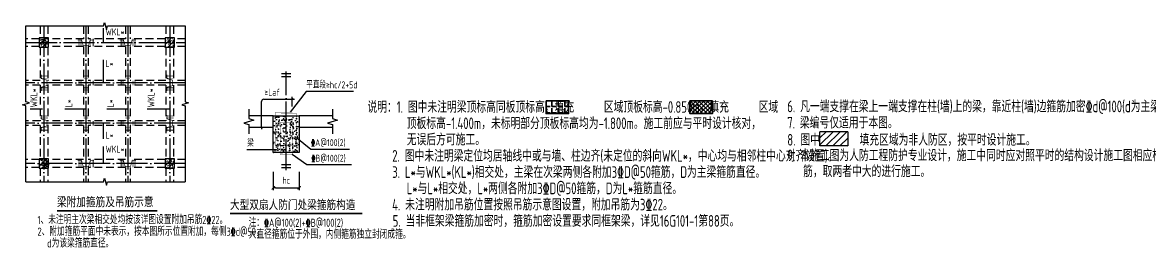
# Model space of a CAD drawing. Extents: x -502255 to 1362592, y -400300 to 332622.
# Drawn here: x 923938 to 996592, y -343642 to -329126 of the extents above; entities that cross this region are included whole.
import ezdxf
from ezdxf.enums import TextEntityAlignment as Align

# ---------------------------------------------------------------- set-up
doc = ezdxf.new("R2010")
doc.units = 0
doc.header["$LTSCALE"] = 1000
doc.header["$MEASUREMENT"] = 0
doc.linetypes.add('DASHED', pattern=[0.75, 0.5, -0.25])
doc.linetypes.add('DOTE', pattern=[2.42, 2, -0.2, 0.02, -0.2])
for name, color, linetype in [('BASE_DIM', 3, 'Continuous'), ('BEAM', 4, 'DASHED'), ('BEAM_TEXT_HOR', 7, 'Continuous'), ('COLU', 2, 'Continuous'), ('DETL_HATCH', 253, 'Continuous'), ('DIM', 3, 'Continuous'), ('DIM_SYMB', 3, 'Continuous'), ('DOTE', 26, 'DOTE'), ('HATCH', 253, 'Continuous'), ('PUB_TEXT', 7, 'Continuous'), ('TEXT', 53, 'Continuous'), ('THIN', 7, 'Continuous'), ('X-梁原位标注', 63, 'Continuous'), ('X-梁集中标注', 2, 'Continuous'), ('次梁吊筋', 1, 'Continuous'), ('次梁箍筋_隐藏', 1, 'Continuous')]:
    doc.layers.add(name, color=color, linetype=linetype)
doc.layers.add('梁附加箍筋', color=1, linetype='Continuous', lineweight=35)
doc.styles.add('TSSD_Dimension', font='tssdeng.shx', dxfattribs={"width": 0.7, "bigfont": 'Tssdchn.shx'})
doc.styles.add('TSSD_Rein', font='tssdeng2.shx', dxfattribs={"width": 0.7, "bigfont": 'hztxt.shx'})
doc.styles.add('TYDG_01', font='', dxfattribs={"width": 0.8})
doc.styles.get('TYDG_01').set_extended_font_data('SimSun')
doc.dimstyles.new('TSSD_100_100$0', dxfattribs={"dimtxt": 300, "dimasz": 100, "dimexe": 100, "dimexo": 250, "dimgap": 100, "dimtad": 1, "dimdec": 0, "dimzin": 0, "dimdsep": 46, "dimtxsty": 'TSSD_Dimension', "dimblk": '_tsdbk', "dimcen": 0, "dimdle": 100, "dimclrt": 7, "dimadec": 0, "dimazin": 0, "dimtfac": 1, "dimtdec": 0, "dimtix": 1, "dimtmove": 2, "dimatfit": 3, "dimldrblk": '_tsdbk', "dimfxl": 1, "dimtolj": 1, "dimtzin": 0, "dimarcsym": 0})
pattern_1 = [(50.411975, (-3269117.17, -1392094.98), (358.846423, -28.796615), [37.5, -412.5]), (355.411975, (-3269117.17, -1392094.98), (-72.0781, 375.587516), [30, -330]), (100.863375, (-3269087.26, -1392097.38), (286.76859, 346.790675), [31.870095, -350.571056]), (46.596175, (-3269117.9, -1391995), (534.20179, -78.9205), [56.25, -618.75]), (97.047575, (-3269073.37, -1392001.56), (463.817195, 490.406576), [47.805144, -525.8565]), (351.596175, (-3269117.9, -1391995), (463.81681, 490.40694), [45, -495]), (21.411975, (-3269067.7, -1392019.62), (299.893277, -199.158285), [37.5, -412.5]), (326.411975, (-3269067.7, -1392019.62), (119.047515, 363.4404), [30, -330]), (71.863375, (-3269042.72, -1392036.2), (418.940916, 164.281787), [31.870095, -350.571056]), (37.9119747, (-3269117.17, -1392094.98), (4.882975, 166.4863405), [0, -326, 0, -335, 0, -331.25]), (7.9119747, (-3269117.17, -1392094.98), (130.1134084, 198.1465265), [0, -191, 0, -318.5, 0, -126.25]), (327.9119747, (-3269228.67, -1392095.78), (266.985406, -9.357985), [0, -125, 0, -390, 0, -517.5]), (317.911975, (-3269278.66, -1392096.14), (291.225657, 52.147826), [0, -162.5, 0, -259, 0, -367.5]), (45.411975, (-3269117.17, -1392094.98), (-178.043195, 175.501056), [])]

# ---------------------------------------------------------------- blocks, each defined once
blk = doc.blocks.new('_ArchTick')
at = {"color": 0, "linetype": 'ByBlock', "const_width": 0.4}
blk.add_lwpolyline([(-0.5, -0.5), (0.5, 0.5)], dxfattribs=at)
blk = doc.blocks.new('_tsdbk')
blk.add_line((-1, 0), (0, 0))
at = {"const_width": 0.5}
blk.add_lwpolyline([(-0.7, -0.7), (0.7, 0.7)], dxfattribs=at)
blk = doc.blocks.new('*D1707')
at = {"layer": 'Defpoints', "color": 0}
for p in [(940091, -338392), (941760, -338392), (941760, -339794)]:
    blk.add_point(p, dxfattribs=at)
at = {"layer": 'DIM', "color": 0, "lineweight": -2}
for p, q in [((940091, -338767), (940091, -339944)), ((941760, -338767), (941760, -339944)), ((940241, -339794), (941610, -339794))]:
    blk.add_line(p, q, dxfattribs=at)
at = {"layer": 'DIM', "color": 0, "lineweight": -2, "xscale": 150, "yscale": 150, "zscale": 150, "rotation": 180}
blk.add_blockref('_tsdbk', (940091, -339794), dxfattribs=at)
at = {"layer": 'DIM', "color": 0, "lineweight": -2, "xscale": 150, "yscale": 150, "zscale": 150}
blk.add_blockref('_tsdbk', (941760, -339794), dxfattribs=at)
at = {"layer": 'DIM', "color": 7, "insert": (940925, -339306), "char_height": 450, "attachment_point": 5, "style": 'TSSD_Dimension'}
blk.add_mtext('\\A1;hc', dxfattribs=at)

msp = doc.modelspace()

# ---------------------------------------------------------------- hatches: boundary and pattern name
at = {"layer": 'DETL_HATCH'}
h = msp.add_hatch(dxfattribs=at)
h.set_pattern_fill('ANSI31', color=256, scale=100)
h.set_pattern_definition([(45, (939916.42, -367021.6), (-224.5064, 224.5064), [])])
h.paths.add_polyline_path([(977091.6, -336179.2), (975300.8, -336179.2), (975300.8, -337086.6), (977091.6, -337086.6)])
at = {"layer": 'HATCH'}
h = msp.add_hatch(dxfattribs=at)
h.set_pattern_fill('ARMORED', color=254, scale=50, angle=0.411975, style=0)
h.set_pattern_definition(pattern_1)
h.paths.add_polyline_path([(925617.7, -330121.7), (925017.7, -330121.7), (925017.7, -330721.7), (925617.7, -330721.7)])
h = msp.add_hatch(dxfattribs=at)
h.set_pattern_fill('ARMORED', color=254, scale=50, angle=0.411975, style=0)
h.set_pattern_definition(pattern_1)
h.paths.add_polyline_path([(925617.7, -330121.7), (925017.7, -330121.7), (925017.7, -330721.7), (925617.7, -330721.7)])
h = msp.add_hatch(dxfattribs=at)
h.set_pattern_fill('ARMORED', color=254, scale=50, angle=0.411975, style=0)
h.set_pattern_definition(pattern_1)
h.paths.add_polyline_path([(933717.7, -330121.7), (933117.7, -330121.7), (933117.7, -330721.7), (933717.7, -330721.7)])
h = msp.add_hatch(dxfattribs=at)
h.set_pattern_fill('ARMORED', color=254, scale=50, angle=0.411975, style=0)
h.set_pattern_definition(pattern_1)
h.paths.add_polyline_path([(933717.7, -330121.7), (933117.7, -330121.7), (933117.7, -330721.7), (933717.7, -330721.7)])
h = msp.add_hatch(dxfattribs=at)
h.set_pattern_fill('混凝土', color=256, scale=75)
h.set_pattern_definition([(50, (-472333.94, 315566.6), (537.94514, -47.0641), [56.25, -618.75]), (355, (-472333.94, 315566.6), (-104.0635, 564.1441), [45, -495]), (100.4514, (-472289.1, 315562.7), (433.88204, 517.07966), [47.80514, -525.85658]), (46.1842, (-472333.94, 315716.6), (800.4308, -124.13926), [84.375, -928.125]), (96.6356, (-472267.24, 315706.25), (700.99703, 730.5884), [71.7077, -788.78475]), (351.1842, (-472333.94, 315716.6), (700.99646, 730.58895), [67.5, -742.5]), (21, (-472258.94, 315679.1), (447.68029, -301.96417), [56.25, -618.75]), (326, (-472258.94, 315679.1), (182.4865, 543.86253), [45, -495]), (71.4514, (-472221.64, 315653.93), (630.16697, 241.89787), [47.80514, -525.85658]), (37.5, (-472333.94, 315566.6), (9.119891, 249.67039), [0, -489, 0, -502.5, 0, -496.875]), (7.5, (-472333.94, 315566.6), (197.302153, 295.808784), [0, -286.5, 0, -477.75, 0, -189.375]), (327.5, (-472501.2, 315566.6), (400.366827, -16.916154), [0, -187.5, 0, -585, 0, -776.25]), (317.5, (-472576.2, 315566.6), (437.38963, 75.07874), [0, -243.75, 0, -388.5, 0, -551.25])])
h.paths.add_polyline_path([(940090.7, -335145.1), (941759.9, -335145.1), (941759.9, -337519.8), (940090.7, -337519.8)])
h = msp.add_hatch(dxfattribs=at)
h.set_pattern_fill('ARMORED', color=254, scale=50, angle=0.411975, style=0)
h.set_pattern_definition(pattern_1)
h.paths.add_polyline_path([(925617.7, -337921.7), (925017.7, -337921.7), (925017.7, -338521.7), (925617.7, -338521.7)])
h = msp.add_hatch(dxfattribs=at)
h.set_pattern_fill('ARMORED', color=254, scale=50, angle=0.411975, style=0)
h.set_pattern_definition(pattern_1)
h.paths.add_polyline_path([(925617.7, -337921.7), (925017.7, -337921.7), (925017.7, -338521.7), (925617.7, -338521.7)])
h = msp.add_hatch(dxfattribs=at)
h.set_pattern_fill('ARMORED', color=254, scale=50, angle=0.411975, style=0)
h.set_pattern_definition(pattern_1)
h.paths.add_polyline_path([(933717.7, -337921.7), (933117.7, -337921.7), (933117.7, -338521.7), (933717.7, -338521.7)])
h = msp.add_hatch(dxfattribs=at)
h.set_pattern_fill('ARMORED', color=254, scale=50, angle=0.411975, style=0)
h.set_pattern_definition(pattern_1)
h.paths.add_polyline_path([(933717.7, -337921.7), (933117.7, -337921.7), (933117.7, -338521.7), (933717.7, -338521.7)])
at = {"layer": '梁附加箍筋'}
h = msp.add_hatch(dxfattribs=at)
h.set_pattern_fill('ANGLE', color=256, scale=1500, style=0)
h.set_pattern_definition([(0, (363621.5, 0), (0, 412.5), [300, -112.5]), (90, (363621.5, 0), (-412.5, 3e-14), [300, -112.5])])
h.paths.add_polyline_path([(957657.3, -334188.3), (959106.9, -334188.3), (959106.9, -334999.2), (957657.3, -334999.2)])
h = msp.add_hatch(dxfattribs=at)
h.set_pattern_fill('ANSI37', color=256, scale=1500, style=0)
h.set_pattern_definition([(45, (363621.52, 0), (-132.58252, 132.58252), []), (135, (363621.52, 0), (-132.58252, -132.58252), [])])
h.paths.add_polyline_path([(966926.3, -334188.3), (968375.9, -334188.3), (968375.9, -334999.2), (966926.3, -334999.2)])

# ---------------------------------------------------------------- linework, layer by layer
at = {"layer": 'BASE_DIM', "const_width": 105}
for points in [[(926156.5, -341274.3), (932617, -341274.3)], [(937299.5, -341458.8), (945816.6, -341458.8)]]:
    msp.add_lwpolyline(points, dxfattribs=at)
at = {"layer": 'BEAM'}
for p, q in [((925068, -329345.9), (925068, -330122.2)), ((925568, -329345.9), (925568, -330122.2)), ((927868, -329345.9), (927868, -330172.2)), ((928168, -329345.9), (928168, -330172.2)), ((930568, -329345.9), (930568, -330172.2)), ((930868, -329345.9), (930868, -330172.2)), ((933168, -329345.9), (933168, -330122.2)), ((933668, -329345.9), (933668, -330122.2)), ((925018, -330172.2), (924157.9, -330172.2)), ((927868, -330172.2), (925618, -330172.2)), ((930568, -330172.2), (928168, -330172.2)), ((933118, -330172.2), (930868, -330172.2)), ((934411.5, -330172.2), (933718, -330172.2)), ((925018, -330672.2), (924157.9, -330672.2)), ((925068, -330722.2), (925068, -332872.2)), ((925568, -330722.2), (925568, -332872.2)), ((927868, -330672.2), (925618, -330672.2)), ((927868, -330672.2), (927868, -332872.2)), ((928168, -330672.2), (928168, -332872.2)), ((930568, -330672.2), (928168, -330672.2)), ((930568, -330672.2), (930568, -332872.2)), ((930868, -330672.2), (930868, -332872.2)), ((933118, -330672.2), (930868, -330672.2)), ((933168, -330722.2), (933168, -332872.2)), ((933668, -330722.2), (933668, -332872.2)), ((934411.5, -330672.2), (933718, -330672.2)), ((925068, -332872.2), (924157.9, -332872.2)), ((925068, -333172.2), (924157.9, -333172.2)), ((925068, -333172.2), (925068, -335472.2)), ((927868, -332872.2), (925568, -332872.2)), ((925568, -333172.2), (925568, -335472.2)), ((927868, -333172.2), (925568, -333172.2)), ((927868, -333172.2), (927868, -335472.2)), ((930568, -332872.2), (928168, -332872.2)), ((928168, -333172.2), (928168, -335472.2)), ((930568, -333172.2), (928168, -333172.2)), ((930568, -333172.2), (930568, -335472.2)), ((933168, -332872.2), (930868, -332872.2)), ((930868, -333172.2), (930868, -335472.2)), ((933168, -333172.2), (930868, -333172.2)), ((933168, -333172.2), (933168, -335472.2)), ((934411.5, -332872.2), (933668, -332872.2)), ((933668, -333172.2), (933668, -335472.2)), ((934411.5, -333172.2), (933668, -333172.2)), ((925068, -335472.2), (924157.9, -335472.2)), ((927868, -335472.2), (925568, -335472.2)), ((930568, -335472.2), (928168, -335472.2)), ((933168, -335472.2), (930868, -335472.2)), ((934411.5, -335472.2), (933668, -335472.2)), ((925068, -335772.2), (924157.9, -335772.2)), ((925068, -335772.2), (925068, -337922.2)), ((925568, -335772.2), (925568, -337922.2)), ((927868, -335772.2), (925568, -335772.2)), ((927868, -335772.2), (927868, -337972.2)), ((928168, -335772.2), (928168, -337972.2)), ((930568, -335772.2), (928168, -335772.2)), ((930568, -335772.2), (930568, -337972.2)), ((930868, -335772.2), (930868, -337972.2)), ((933168, -335772.2), (930868, -335772.2)), ((933168, -335772.2), (933168, -337922.2)), ((933668, -335772.2), (933668, -337922.2)), ((934411.5, -335772.2), (933668, -335772.2)), ((925018, -337972.2), (924157.9, -337972.2)), ((925018, -338472.2), (924157.9, -338472.2)), ((925068, -338522.2), (925068, -339396.8)), ((925568, -338522.2), (925568, -339396.8)), ((927868, -337972.2), (925618, -337972.2)), ((927868, -338472.2), (925618, -338472.2)), ((927868, -338472.2), (927868, -339396.8)), ((930568, -337972.2), (928168, -337972.2)), ((928168, -338472.2), (928168, -339396.8)), ((930568, -338472.2), (928168, -338472.2)), ((930568, -338472.2), (930568, -339396.8)), ((933118, -337972.2), (930868, -337972.2)), ((930868, -338472.2), (930868, -339396.8)), ((933118, -338472.2), (930868, -338472.2)), ((933168, -338522.2), (933168, -339396.8)), ((933668, -338522.2), (933668, -339396.8)), ((934411.5, -337972.2), (933718, -337972.2)), ((934411.5, -338472.2), (933718, -338472.2))]:
    msp.add_line(p, q, dxfattribs=at)
at = {"layer": 'BEAM_TEXT_HOR'}
for p, q in [((929160, -330422.5), (929160, -329488.7)), ((929160, -333022.2), (929160, -331524.7)), ((925218, -334720.4), (924425.3, -334720.4)), ((928018, -334720.4), (926670.5, -334720.4)), ((930718, -334720.4), (929370.5, -334720.4)), ((933417.9, -334720.4), (931970.5, -334720.4)), ((929160, -336626.6), (929160, -335622.2)), ((929160, -338222.5), (929160, -337117.7))]:
    msp.add_line(p, q, dxfattribs=at)
at = {"layer": 'COLU'}
for points in [[(925017.7, -330721.7), (925617.7, -330721.7), (925617.7, -330121.7), (925017.7, -330121.7)], [(925017.7, -330721.7), (925617.7, -330721.7), (925617.7, -330121.7), (925017.7, -330121.7)], [(933117.7, -330721.7), (933717.7, -330721.7), (933717.7, -330121.7), (933117.7, -330121.7)], [(933117.7, -330721.7), (933717.7, -330721.7), (933717.7, -330121.7), (933117.7, -330121.7)], [(925017.7, -338521.7), (925617.7, -338521.7), (925617.7, -337921.7), (925017.7, -337921.7)], [(925017.7, -338521.7), (925617.7, -338521.7), (925617.7, -337921.7), (925017.7, -337921.7)], [(933117.7, -338521.7), (933717.7, -338521.7), (933717.7, -337921.7), (933117.7, -337921.7)], [(933117.7, -338521.7), (933717.7, -338521.7), (933717.7, -337921.7), (933117.7, -337921.7)]]:
    msp.add_lwpolyline(points, close=True, dxfattribs=at)
at = {"layer": 'DIM'}
for p, q in [((939481, -334071.1, 452.5), (941464.4, -334071.1, 452.5)), ((941314.4, -334535.5, 452.5), (941314.4, -333921.1, 452.5)), ((939331, -335895.1, 452.5), (939331, -334221.1, 452.5)), ((939199.3, -335895.1, 452.5), (939181, -335895.1, 452.5)), ((939331, -335895.1, 452.5), (939331, -336015.1, 452.5))]:
    msp.add_line(p, q, dxfattribs=at)
msp.add_arc((939481, -334221.1, 452.5), 150, 90, 180, dxfattribs=at)
at = {"layer": 'DIM_SYMB'}
for p, q in [((941225.3, -332446.4, 452.5), (940625.3, -332446.4, 452.5)), ((941225.3, -332633.9, 452.5), (940625.3, -332633.9, 452.5)), ((941225.3, -338315.1, 452.5), (940625.3, -338315.1, 452.5)), ((941225.3, -338502.6, 452.5), (940625.3, -338502.6, 452.5))]:
    msp.add_line(p, q, dxfattribs=at)
at = {"layer": 'DIM_SYMB', "linetype": 'DOTE'}
msp.add_line((940925.3, -338652.6, 452.5), (940925.3, -332296.4, 452.5), dxfattribs=at)
at = {"layer": 'DOTE', "linetype": 'DOTE'}
for p, q in [((925317.9, -329345.9), (925317.9, -339396.8)), ((928018, -329345.9), (928018, -339396.8)), ((930718, -329345.9), (930718, -339396.8)), ((933417.9, -329345.9), (933417.9, -339396.8)), ((924157.9, -330422.5), (934411.5, -330422.5)), ((934411.5, -333022.2), (924157.9, -333022.2)), ((934411.5, -335622.2), (924157.9, -335622.2)), ((934411.5, -338222.5), (924157.9, -338222.5))]:
    msp.add_line(p, q, dxfattribs=at)
at = {"layer": 'TEXT'}
for p, q in [((940090.7, -335145.1, 452.5), (938512.8, -335145.1, 452.5)), ((943905, -335145.1, 452.5), (941759.9, -335145.1, 452.5)), ((940090.7, -335895.1, 452.5), (938512.8, -335895.1, 452.5)), ((943905, -335895.1, 452.5), (941759.9, -335895.1, 452.5)), ((975300.8, -337086.6), (975300.8, -336179.2)), ((977091.6, -336179.2), (975300.8, -336179.2)), ((977091.6, -336179.2), (977091.6, -337086.6)), ((977091.6, -337086.6), (975300.8, -337086.6))]:
    msp.add_line(p, q, dxfattribs=at)
at = {"layer": 'TEXT', "const_width": 22.5, "elevation": 452.5}
for points in [[(940583.8, -335013.7), (941609.9, -335013.7), (941609.9, -337088.3), (940240.7, -337088.3), (940240.7, -334910.5), (941314.4, -334910.5)], [(941234.2, -335576.6), (941114.7, -335741.3)], [(941309.9, -335683.8), (941213.6, -335816.5)]]:
    msp.add_lwpolyline(points, dxfattribs=at)
at = {"layer": 'TEXT', "elevation": 452.5}
msp.add_lwpolyline([(940090.7, -335145.1), (941759.9, -335145.1), (941759.9, -337519.8), (940090.7, -337519.8)], close=True, dxfattribs=at)
at = {"layer": 'TEXT', "const_width": 22.5, "elevation": 452.5}
msp.add_lwpolyline([(940540.7, -335576.6), (941309.9, -335576.6), (941309.9, -337651.2), (940540.7, -337651.2)], close=True, dxfattribs=at)
at = {"layer": 'THIN'}
for points in [[(924157.9, -339396.8), (924157.9, -334501.3), (923937.9, -334431.3), (924377.9, -334311.3), (924157.9, -334241.3), (924157.9, -329345.9)], [(924157.9, -329345.9), (929154.7, -329345.9), (929224.7, -329125.9), (929344.7, -329565.9), (929414.7, -329345.9), (934411.5, -329345.9)], [(934411.5, -329345.9), (934411.5, -334241.3), (934631.5, -334311.3), (934191.5, -334431.3), (934411.5, -334501.3), (934411.5, -339396.8)], [(924157.9, -339396.8), (929154.7, -339396.8), (929224.7, -339176.8), (929344.7, -339616.8), (929414.7, -339396.8), (934411.5, -339396.8)]]:
    msp.add_lwpolyline(points, dxfattribs=at)
at = {"layer": 'THIN', "elevation": 452.5}
for points in [[(938512.8, -334725.1), (938512.8, -335325.1), (938842.8, -335430.1), (938182.8, -335610.1), (938512.8, -335715.1), (938512.8, -336315.1)], [(943905, -334725.1), (943905, -335325.1), (944235, -335430.1), (943575, -335610.1), (943905, -335715.1), (943905, -336315.1)]]:
    msp.add_lwpolyline(points, dxfattribs=at)
at = {"layer": 'X-梁原位标注'}
for p, q in [((942214.4, -333582.5, 452.5), (941173.7, -334910.5, 452.5)), ((945257.9, -333582.5, 452.5), (942214.4, -333582.5, 452.5)), ((940293.9, -337336.6, 452.5), (938392.9, -337336.6, 452.5)), ((942256.2, -338310.6, 452.5), (941309.9, -337651.2, 452.5)), ((945128.4, -338310.6, 452.5), (942256.2, -338310.6, 452.5))]:
    msp.add_line(p, q, dxfattribs=at)
at = {"layer": 'X-梁集中标注', "linetype": 'Continuous'}
for p, q in [((942515.4, -337329.1, 452.5), (941609.9, -336581.6, 452.5)), ((944998.9, -337329.1, 452.5), (942515.4, -337329.1, 452.5))]:
    msp.add_line(p, q, dxfattribs=at)
at = {"layer": '梁附加箍筋'}
for points in [[(957657.3, -334188.3), (959106.9, -334188.3), (959106.9, -334999.2), (957657.3, -334999.2)], [(966926.3, -334188.3), (968375.9, -334188.3), (968375.9, -334999.2), (966926.3, -334999.2)]]:
    msp.add_lwpolyline(points, close=True, dxfattribs=at)
at = {"layer": '次梁吊筋', "const_width": 44.9}
for points in [[(927493, -330246.3), (927743, -330246.3), (927843, -330614.8), (928193, -330614.8), (928293, -330246.3), (928543, -330246.3)], [(930193, -330246.3), (930443, -330246.3), (930543, -330614.8), (930893, -330614.8), (930993, -330246.3), (931243, -330246.3)], [(925146.9, -332497.2), (925146.9, -332747.2), (925515.3, -332847.2), (925515.3, -333197.2), (925146.9, -333297.2), (925146.9, -333547.2)], [(933246.9, -332497.2), (933246.9, -332747.2), (933615.3, -332847.2), (933615.3, -333197.2), (933246.9, -333297.2), (933246.9, -333547.2)], [(925146.9, -335097.2), (925146.9, -335347.2), (925515.3, -335447.2), (925515.3, -335797.2), (925146.9, -335897.2), (925146.9, -336147.2)], [(933246.9, -335097.2), (933246.9, -335347.2), (933615.3, -335447.2), (933615.3, -335797.2), (933246.9, -335897.2), (933246.9, -336147.2)], [(927493, -338046.3), (927743, -338046.3), (927843, -338414.8), (928193, -338414.8), (928293, -338046.3), (928543, -338046.3)], [(930193, -338046.3), (930443, -338046.3), (930543, -338414.8), (930893, -338414.8), (930993, -338046.3), (931243, -338046.3)]]:
    msp.add_lwpolyline(points, dxfattribs=at)
at = {"layer": '次梁箍筋_隐藏', "const_width": 30}
for points in [[(927547.9, -330672.2), (927547.9, -330172.2)], [(927625, -330672.2), (927625, -330172.2)], [(927705.4, -330172.2), (927705.4, -330672.2)], [(928338.9, -330672.2), (928338.9, -330172.2)], [(928416, -330672.2), (928416, -330172.2)], [(928496.3, -330172.2), (928496.3, -330672.2)], [(930247.9, -330672.2), (930247.9, -330172.2)], [(930325, -330672.2), (930325, -330172.2)], [(930405.4, -330172.2), (930405.4, -330672.2)], [(931038.9, -330672.2), (931038.9, -330172.2)], [(931116, -330672.2), (931116, -330172.2)], [(931196.3, -330172.2), (931196.3, -330672.2)], [(925068, -332559.7), (925568, -332559.7)], [(925068, -332636.8), (925568, -332636.8)], [(925568, -332717.2), (925068, -332717.2)], [(927868, -332559.7), (928168, -332559.7)], [(927868, -332636.8), (928168, -332636.8)], [(928168, -332717.2), (927868, -332717.2)], [(930568, -332559.7), (930868, -332559.7)], [(930568, -332636.8), (930868, -332636.8)], [(930868, -332717.2), (930568, -332717.2)], [(933168, -332559.7), (933668, -332559.7)], [(933168, -332636.8), (933668, -332636.8)], [(933668, -332717.2), (933168, -332717.2)], [(925068, -333326), (925568, -333326)], [(925068, -333403.1), (925568, -333403.1)], [(925568, -333483.5), (925068, -333483.5)], [(927547.9, -333172.2), (927547.9, -332872.2)], [(927625, -333172.2), (927625, -332872.2)], [(927705.4, -332872.2), (927705.4, -333172.2)], [(927868, -333326), (928168, -333326)], [(927868, -333403.1), (928168, -333403.1)], [(928168, -333483.5), (927868, -333483.5)], [(928338.9, -333172.2), (928338.9, -332872.2)], [(928416, -333172.2), (928416, -332872.2)], [(928496.3, -332872.2), (928496.3, -333172.2)], [(930247.9, -333172.2), (930247.9, -332872.2)], [(930325, -333172.2), (930325, -332872.2)], [(930405.4, -332872.2), (930405.4, -333172.2)], [(930568, -333326), (930868, -333326)], [(930568, -333403.1), (930868, -333403.1)], [(930868, -333483.5), (930568, -333483.5)], [(931038.9, -333172.2), (931038.9, -332872.2)], [(931116, -333172.2), (931116, -332872.2)], [(931196.3, -332872.2), (931196.3, -333172.2)], [(933168, -333326), (933668, -333326)], [(933168, -333403.1), (933668, -333403.1)], [(933668, -333483.5), (933168, -333483.5)], [(925068, -335159.7), (925568, -335159.7)], [(925068, -335236.8), (925568, -335236.8)], [(925568, -335317.2), (925068, -335317.2)], [(927547.9, -335772.2), (927547.9, -335472.2)], [(927625, -335772.2), (927625, -335472.2)], [(927705.4, -335472.2), (927705.4, -335772.2)], [(927868, -335159.7), (928168, -335159.7)], [(927868, -335236.8), (928168, -335236.8)], [(928168, -335317.2), (927868, -335317.2)], [(928338.9, -335772.2), (928338.9, -335472.2)], [(928416, -335772.2), (928416, -335472.2)], [(928496.3, -335472.2), (928496.3, -335772.2)], [(930247.9, -335772.2), (930247.9, -335472.2)], [(930325, -335772.2), (930325, -335472.2)], [(930405.4, -335472.2), (930405.4, -335772.2)], [(930568, -335159.7), (930868, -335159.7)], [(930568, -335236.8), (930868, -335236.8)], [(930868, -335317.2), (930568, -335317.2)], [(931038.9, -335772.2), (931038.9, -335472.2)], [(931116, -335772.2), (931116, -335472.2)], [(931196.3, -335472.2), (931196.3, -335772.2)], [(933168, -335159.7), (933668, -335159.7)], [(933168, -335236.8), (933668, -335236.8)], [(933668, -335317.2), (933168, -335317.2)], [(925068, -335926), (925568, -335926)], [(925068, -336003.1), (925568, -336003.1)], [(925568, -336083.5), (925068, -336083.5)], [(927868, -335926), (928168, -335926)], [(927868, -336003.1), (928168, -336003.1)], [(928168, -336083.5), (927868, -336083.5)], [(930568, -335926), (930868, -335926)], [(930568, -336003.1), (930868, -336003.1)], [(930868, -336083.5), (930568, -336083.5)], [(933168, -335926), (933668, -335926)], [(933168, -336003.1), (933668, -336003.1)], [(933668, -336083.5), (933168, -336083.5)], [(927547.9, -338472.2), (927547.9, -337972.2)], [(927625, -338472.2), (927625, -337972.2)], [(927705.4, -337972.2), (927705.4, -338472.2)], [(928338.9, -338472.2), (928338.9, -337972.2)], [(928416, -338472.2), (928416, -337972.2)], [(928496.3, -337972.2), (928496.3, -338472.2)], [(930247.9, -338472.2), (930247.9, -337972.2)], [(930325, -338472.2), (930325, -337972.2)], [(930405.4, -337972.2), (930405.4, -338472.2)], [(931038.9, -338472.2), (931038.9, -337972.2)], [(931116, -338472.2), (931116, -337972.2)], [(931196.3, -337972.2), (931196.3, -338472.2)]]:
    msp.add_lwpolyline(points, dxfattribs=at)

# ---------------------------------------------------------------- block references
at = {"layer": 'DIM', "xscale": 120, "yscale": 120, "zscale": 120}
msp.add_blockref('_ArchTick', (941314.4, -334071.1, 452.5), dxfattribs=at)
at = {"layer": 'DIM', "xscale": 120, "yscale": 120, "zscale": 120, "rotation": 90}
msp.add_blockref('_ArchTick', (939331, -335895.1, 452.5), dxfattribs=at)

# ---------------------------------------------------------------- texts
at = {"layer": 'BEAM_TEXT_HOR', "style": 'TSSD_Rein', "width": 0.7}
for s, p in [('WKL*', (929282.5, -329958.2)), ('L*', (929282.5, -331992.5)), ('L*', (929282.5, -336614.3)), ('WKL*', (929282.5, -337520.4))]:
    msp.add_text(s, height=450, dxfattribs=at).set_placement(p)
for s, p in [('WKL*', (924888.3, -334597.9)), ('L*', (927138.3, -334597.9)), ('L*', (929838.3, -334597.9)), ('WKL*', (932438.3, -334597.9))]:
    msp.add_text(s, height=450, rotation=90, dxfattribs=at).set_placement(p)
at = {"layer": 'DIM', "color": 7, "style": 'TSSD_Dimension', "width": 0.7}
msp.add_text('≥Laf', height=450, dxfattribs=at).set_placement((939515.6, -333853, 452.5))
at = {"layer": 'PUB_TEXT', "style": 'TYDG_01', "width": 0.8}
for s, p in [('梁附加箍筋及吊筋示意', (926156.5, -340982)), ('大型双扇人防门处梁箍筋构造', (937299.5, -341166.5))]:
    msp.add_text(s, height=569.62, dxfattribs=at).set_placement(p)
at = {"layer": 'TEXT', "color": 1, "style": 'TSSD_Rein', "width": 0.7}
for s, p in [('说明：1. 图中未注明梁顶标高同板顶标高。填充      区域顶板标高-0.850m，填充      区域', (946152.8, -334952.6)), ('4. 未注明附加吊筋位置按照吊筋示意图设置，附加吊筋为3\x8422。', (947743.9, -341252.6))]:
    msp.add_text(s, height=750, dxfattribs=at).set_placement(p)
at = {"layer": 'TEXT', "style": 'TSSD_Rein', "width": 0.7}
for s, p in [('6. 凡一端支撑在梁上一端支撑在柱(墙)上的梁，靠近柱(墙)边箍筋加密\x84d@100(d为主梁箍筋直径)。', (973196.9, -334916.6)), ('顶板标高-1.400m，未标明部分顶板标高均为-1.800m。施工前应与平时设计核对，', (948688.6, -336002.6)), ('7. 梁编号仅适用于本图。', (973196.9, -335966.6)), ('无误后方可施工。', (948688.6, -337052.6)), ('8. 图中        填充区域为非人防区，按平时设计施工。', (973198.4, -337068.7)), ('2. 图中未注明梁定位均居轴线中或与墙、柱边齐(未定位的斜向WKL*，中心均与相邻柱中心对齐设置)。', (947750.9, -338102.6)), ('9. 本施工图为人防工程防护专业设计，施工中同时应对照平时的结构设计施工图相应构件的断面和配', (973198.4, -338074.1)), ('3. L*与WKL*(KL*)相交处，主梁在次梁两侧各附加3\x84D@50箍筋，D为主梁箍筋直径。', (947750.9, -339152.6)), ('筋，取两者中大的进行施工。', (974220, -339101.7)), ('L*与L*相交处，L*两侧各附加3\x84D@50箍筋，D为L*箍筋直径。', (948681.6, -340202.6)), ('5. 当非框架梁箍筋加密时，箍筋加密设置要求同框架梁，详见16G101-1第88页。', (947779.3, -342302.6))]:
    msp.add_text(s, height=750, dxfattribs=at).set_placement(p)
at = {"layer": 'TEXT', "ltscale": 99, "style": 'TSSD_Rein', "width": 0.7}
msp.add_text('梁', height=450, dxfattribs=at).set_placement((938410.7, -337270.6, 452.5), align=Align.BOTTOM_LEFT)
at = {"layer": 'TEXT', "color": 1, "lineweight": 13, "style": 'TSSD_Rein', "width": 0.7}
msp.add_text('1、未注明主次梁相交处均按该详图设置附加吊筋2\x8422。', height=525, dxfattribs=at).set_placement((924901.1, -342125.9))
at = {"layer": 'TEXT', "lineweight": 13, "style": 'TSSD_Rein', "width": 0.7}
for s, p in [('注：\x84A@100(2)+\x84B@100(2)', (938499.9, -342310.5, 452.5)), ('2、附加箍筋平面中未表示，按本图所示位置附加，每侧3\x84d@50，', (924901.1, -342882.5)), ('大直径箍筋位于外围，内侧箍筋独立封闭成箍。', (938511.5, -343067, 452.5)), ('d为该梁箍筋直径。', (925525.3, -343639))]:
    msp.add_text(s, height=525, dxfattribs=at).set_placement(p)
at = {"layer": 'X-梁集中标注', "linetype": 'Continuous', "style": 'TSSD_Rein', "width": 0.7}
for s, p in [('平直段≥hc/2+5d', (942210.8, -333509.4, 452.5)), ('\x84A@100(2)', (942515.4, -337236.4, 452.5)), ('\x84B@100(2)', (942537.6, -338244.6, 452.5))]:
    msp.add_text(s, height=450, dxfattribs=at).set_placement(p, align=Align.BOTTOM_LEFT)

# ---------------------------------------------------------------- dimensions: what is measured, and where the dimension line sits
at = {"layer": 'DIM'}
dim = msp.add_linear_dim(base=(941759.9, -339793.9, 452.5), p1=(940090.7, -338392.5, 452.5), p2=(941759.9, -338392.5, 452.5), text='hc', dimstyle='TSSD_100_100$0', override={"dimscale": 1.5, "dimlfac": 0.666667}, dxfattribs=at)
dim.commit()
dim.dimension.update_dxf_attribs({"geometry": '*D1707', "text_midpoint": (940925.3, -339306.4, 452.5), "dimtype": 160})

doc.saveas('drawing.dxf')
